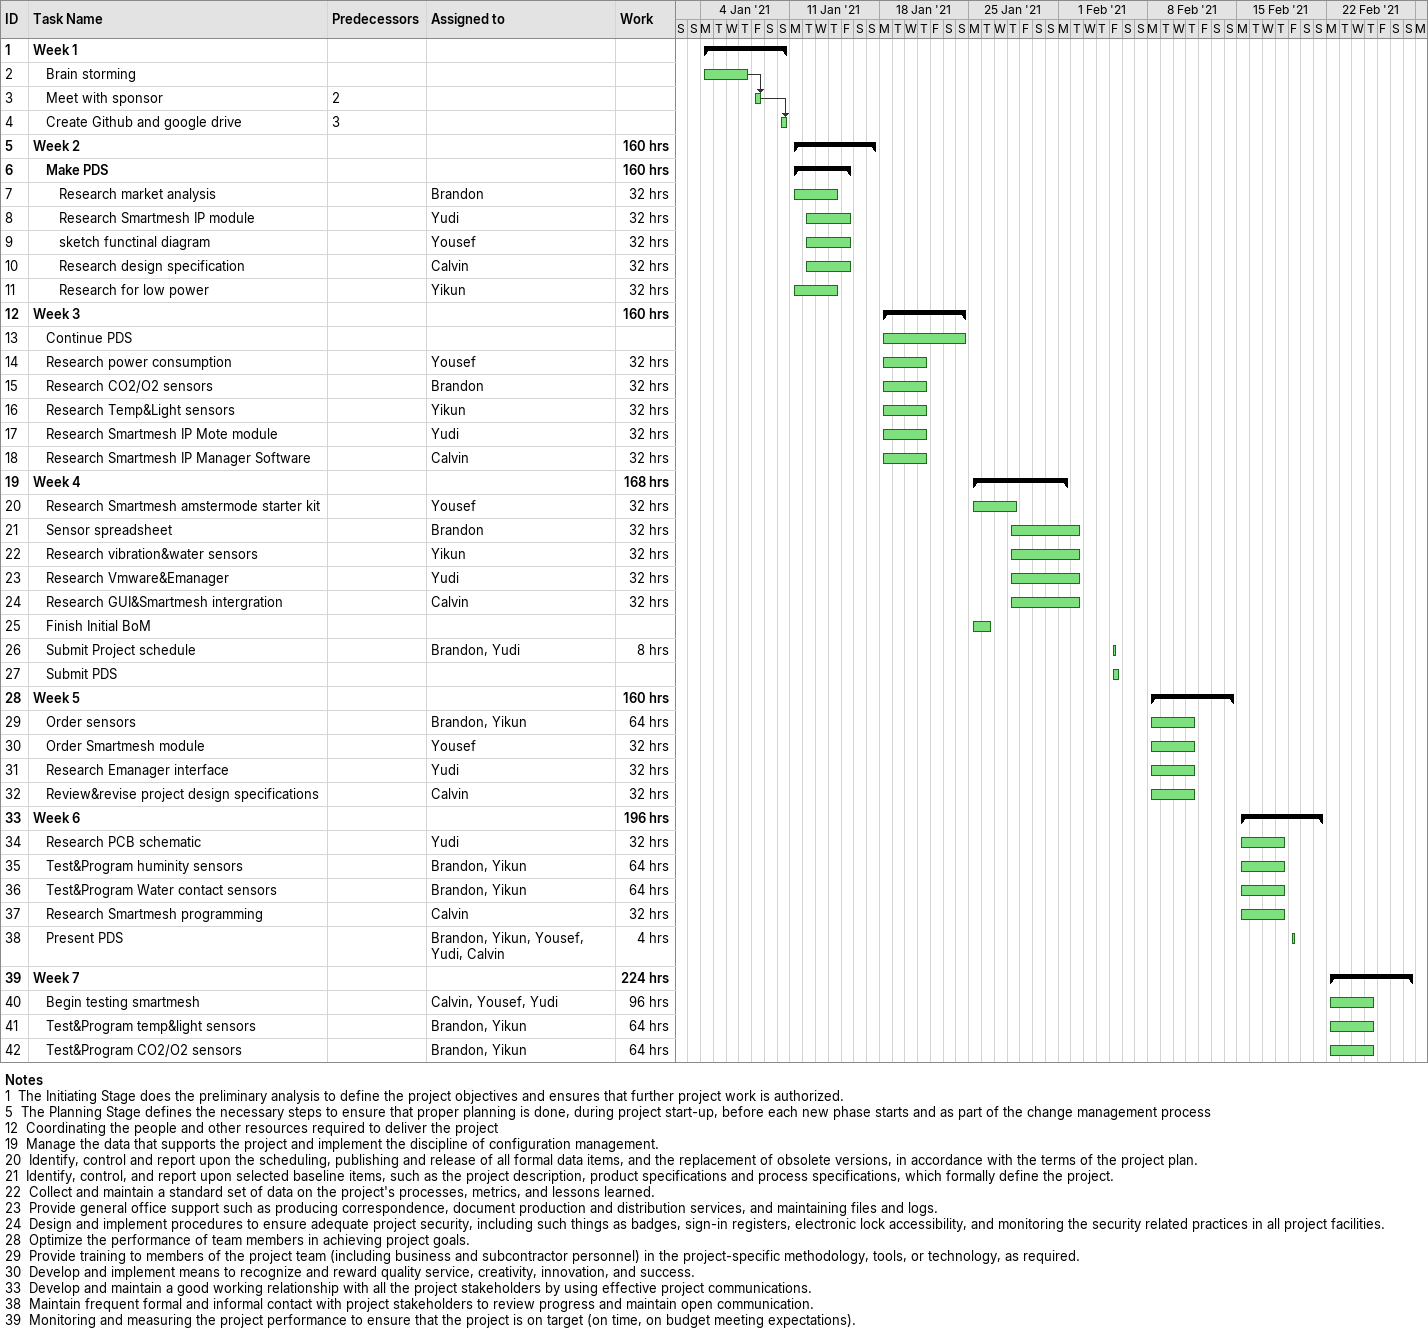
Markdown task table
| ID | Level | Task | Start | Finish | Predecessors | Resources | Work (h) |
|---|---|---|---|---|---|---|---|
| 1 | 1 | **Week 1** | 2021-01-04 | 2021-01-10 |  |  |  |
| 2 | 2 | Brain storming | 2021-01-04 | 2021-01-07 |  |  |  |
| 3 | 2 | Meet with sponsor | 2021-01-08 | 2021-01-08 | 2 |  |  |
| 4 | 2 | Create Github and google drive | 2021-01-10 | 2021-01-10 | 3 |  |  |
| 5 | 1 | **Week 2** | 2021-01-11 | 2021-01-17 |  |  | 160 |
| 6 | 2 | **Make PDS** | 2021-01-11 | 2021-01-15 |  |  | 160 |
| 7 | 3 | Research market analysis | 2021-01-11 | 2021-01-14 |  | Brandon | 32 |
| 8 | 3 | Research Smartmesh IP module | 2021-01-12 | 2021-01-15 |  | Yudi | 32 |
| 9 | 3 | sketch functinal diagram | 2021-01-12 | 2021-01-15 |  | Yousef | 32 |
| 10 | 3 | Research design specification | 2021-01-12 | 2021-01-15 |  | Calvin | 32 |
| 11 | 3 | Research for low power | 2021-01-11 | 2021-01-14 |  | Yikun | 32 |
| 12 | 1 | **Week 3** | 2021-01-18 | 2021-01-24 |  |  | 160 |
| 13 | 2 | Continue PDS | 2021-01-18 | 2021-01-24 |  |  |  |
| 14 | 2 | Research power consumption | 2021-01-18 | 2021-01-21 |  | Yousef | 32 |
| 15 | 2 | Research CO2/O2 sensors | 2021-01-18 | 2021-01-21 |  | Brandon | 32 |
| 16 | 2 | Research Temp&Light sensors | 2021-01-18 | 2021-01-21 |  | Yikun | 32 |
| 17 | 2 | Research Smartmesh IP Mote module | 2021-01-18 | 2021-01-21 |  | Yudi | 32 |
| 18 | 2 | Research Smartmesh IP Manager Software | 2021-01-18 | 2021-01-21 |  | Calvin | 32 |
| 19 | 1 | **Week 4** | 2021-01-25 | 2021-02-01 |  |  | 168 |
| 20 | 2 | Research Smartmesh amstermode starter kit | 2021-01-25 | 2021-01-28 |  | Yousef | 32 |
| 21 | 2 | Sensor spreadsheet | 2021-01-28 | 2021-02-02 |  | Brandon | 32 |
| 22 | 2 | Research vibration&water sensors | 2021-01-28 | 2021-02-02 |  | Yikun | 32 |
| 23 | 2 | Research Vmware&Emanager | 2021-01-28 | 2021-02-02 |  | Yudi | 32 |
| 24 | 2 | Research GUI&Smartmesh intergration | 2021-01-28 | 2021-02-02 |  | Calvin | 32 |
| 25 | 2 | Finish Initial BoM | 2021-01-25 | 2021-01-26 |  |  |  |
| 26 | 2 | Submit Project schedule | 2021-02-05 | 2021-02-05 |  | Brandon, Yudi | 8 |
| 27 | 2 | Submit PDS | 2021-02-05 | 2021-02-05 |  |  |  |
| 28 | 1 | **Week 5** | 2021-02-08 | 2021-02-14 |  |  | 160 |
| 29 | 2 | Order sensors | 2021-02-08 | 2021-02-11 |  | Brandon, Yikun | 64 |
| 30 | 2 | Order Smartmesh module | 2021-02-08 | 2021-02-11 |  | Yousef | 32 |
| 31 | 2 | Research Emanager interface | 2021-02-08 | 2021-02-11 |  | Yudi | 32 |
| 32 | 2 | Review&revise project design specifications | 2021-02-08 | 2021-02-11 |  | Calvin | 32 |
| 33 | 1 | **Week 6** | 2021-02-15 | 2021-02-21 |  |  | 196 |
| 34 | 2 | Research PCB schematic | 2021-02-15 | 2021-02-18 |  | Yudi | 32 |
| 35 | 2 | Test&Program huminity sensors | 2021-02-15 | 2021-02-18 |  | Brandon, Yikun | 64 |
| 36 | 2 | Test&Program Water contact sensors | 2021-02-15 | 2021-02-18 |  | Brandon, Yikun | 64 |
| 37 | 2 | Research Smartmesh programming | 2021-02-15 | 2021-02-18 |  | Calvin | 32 |
| 38 | 2 | Present PDS | 2021-02-19 | 2021-02-19 |  | Brandon, Yikun, Yousef, Yudi, Calvin | 4 |
| 39 | 1 | **Week 7** | 2021-02-22 | 2021-02-28 |  |  | 224 |
| 40 | 2 | Begin testing smartmesh | 2021-02-22 | 2021-02-25 |  | Calvin, Yousef, Yudi | 96 |
| 41 | 2 | Test&Program temp&light sensors | 2021-02-22 | 2021-02-25 |  | Brandon, Yikun | 64 |
| 42 | 2 | Test&Program CO2/O2 sensors | 2021-02-22 | 2021-02-25 |  | Brandon, Yikun | 64 |

Notes
- 1: The Initiating Stage does the preliminary analysis to define the project objectives and ensures that further project work is authorized.
- 5: The Planning Stage defines the necessary steps to ensure that proper planning is done, during project start-up, before each new phase starts and as part of the change management process
- 12: Coordinating the people and other resources required to deliver the project
- 19: Manage the data that supports the project and implement the discipline of configuration management.
- 20: Identify, control and report upon the scheduling, publishing and release of all formal data items, and the replacement of obsolete versions, in accordance with the terms of the project plan.
- 21: Identify, control, and report upon selected baseline items, such as the project description, product specifications and process specifications, which formally define the project.
- 22: Collect and maintain a standard set of data on the project's processes, metrics, and lessons learned.
- 23: Provide general office support such as producing correspondence, document production and distribution services, and maintaining files and logs.
- 24: Design and implement procedures to ensure adequate project security, including such things as badges, sign-in registers, electronic lock accessibility, and monitoring the security related practices in all project facilities.
- 28: Optimize the performance of team members in achieving project goals.
- 29: Provide training to members of the project team (including business and subcontractor personnel) in the project-specific methodology, tools, or technology, as required.
- 30: Develop and implement means to recognize and reward quality service, creativity, innovation, and success.
- 33: Develop and maintain a good working relationship with all the project stakeholders by using effective project communications.
- 38: Maintain frequent formal and informal contact with project stakeholders to review progress and maintain open communication.
- 39: Monitoring and measuring the project performance to ensure that the project is on target (on time, on budget meeting expectations).
